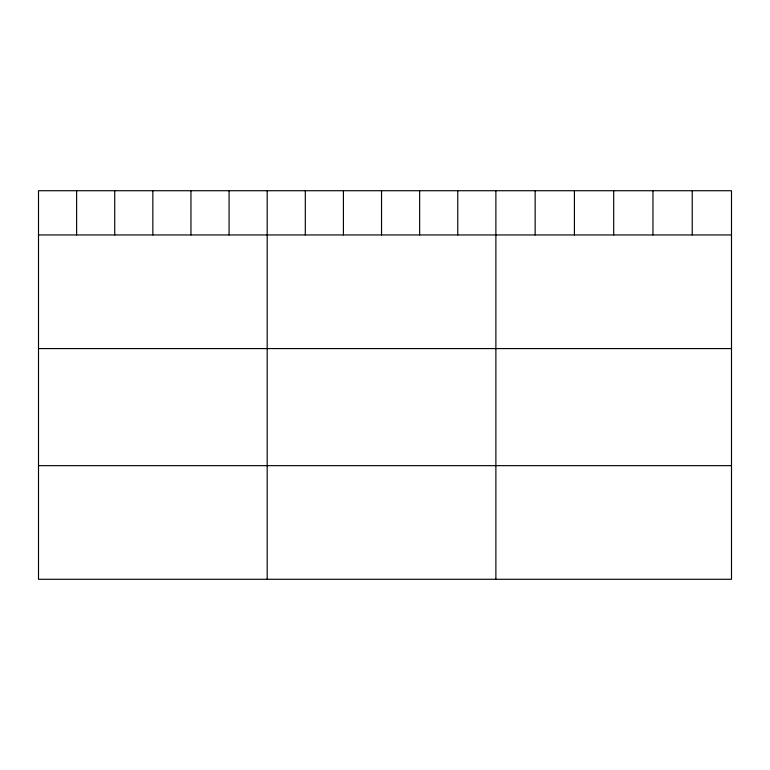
<?xml version="1.0" encoding="UTF-8"?>
<svg xmlns="http://www.w3.org/2000/svg" width="770" height="770" viewBox="0 0 770 770"><rect width="100%" height="100%" fill="white"/><g stroke="black" fill="none" stroke-linecap="round" stroke-linejoin="round"><path stroke-width="1.16" d="M731.5 234.946L731.5 579.281L38.5 579.281L38.5 190.719L731.5 190.719L731.5 234.946L38.5 234.946M38.5 348.579L731.5 348.579M38.5 465.648L731.5 465.648M692.23 190.719L692.23 234.946M652.96 190.719L652.96 234.946M613.69 190.719L613.69 234.946M574.42 190.719L574.42 234.946M535.15 190.719L535.15 234.946M495.88 190.719L495.88 579.281M457.765 190.719L457.765 234.946M419.65 190.719L419.65 234.946M381.535 190.719L381.535 234.946M343.42 190.719L343.42 234.946M305.305 190.719L305.305 234.946M267.19 190.719L267.19 579.281M229.075 190.719L229.075 234.946M190.96 190.719L190.96 234.946M152.845 190.719L152.845 234.946M114.73 190.719L114.73 234.946M76.615 190.719L76.615 234.946"/></g></svg>
